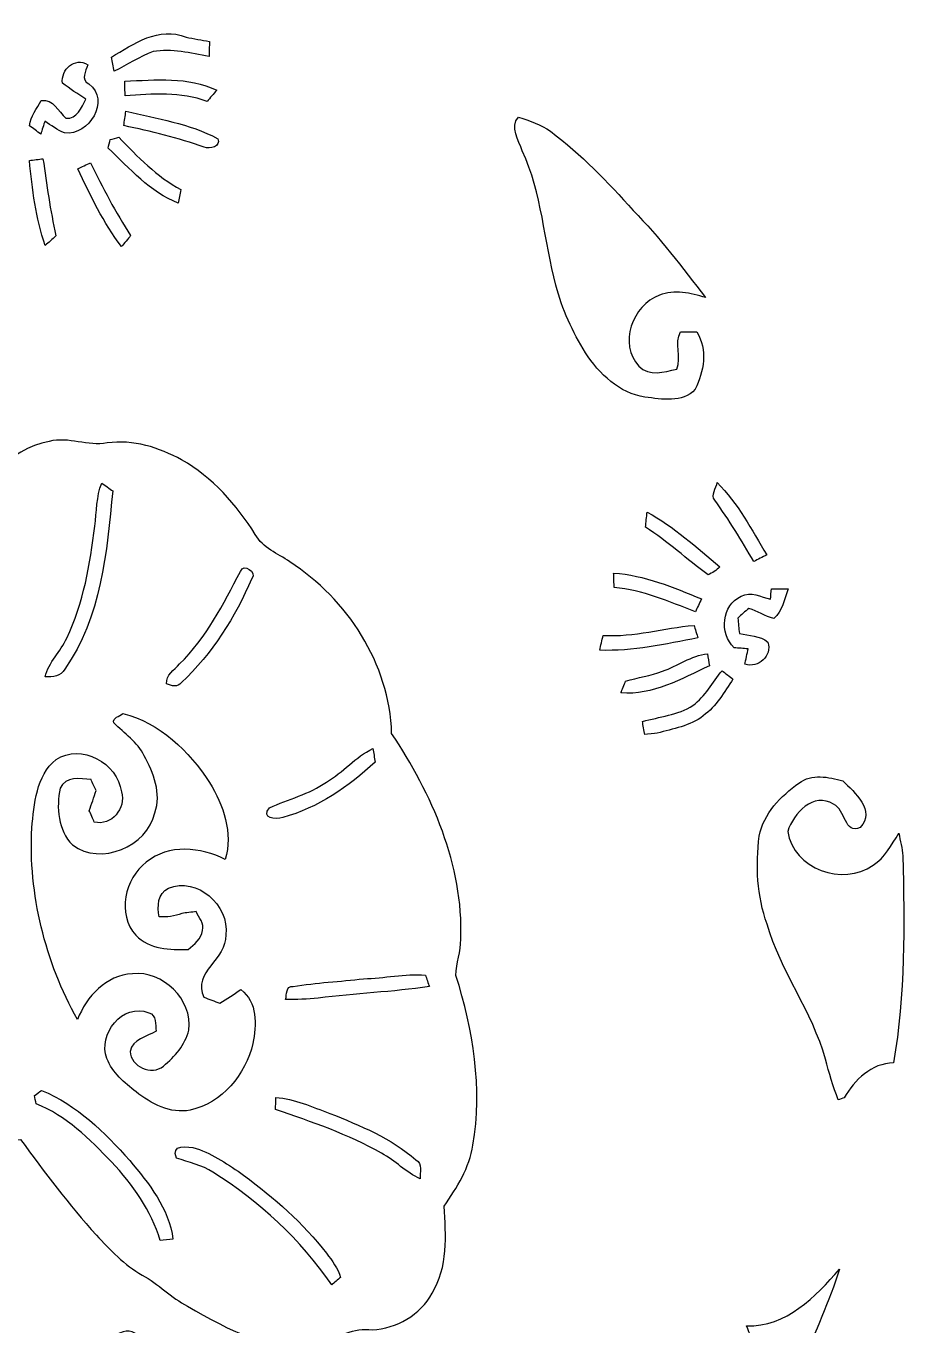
# Model space of a CAD drawing. Header units: centimetres. Extents: x -13.4 to 13.4, y -11.1 to 11.1.
# Drawn here: x 5.55 to 13.05, y -1.88 to 9.19 of the extents above; entities that cross this region are included whole.
import ezdxf

# ---------------------------------------------------------------- set-up
doc = ezdxf.new("R2010")
doc.units = ezdxf.units.CM
doc.header["$MEASUREMENT"] = 0
doc.layers.add('Camada 1', color=7, linetype='Continuous')

msp = doc.modelspace()

# ---------------------------------------------------------------- linework, layer by layer
at = {"layer": 'Camada 1', "color": 156}
for points, knots in [([(6.28015, 8.9288), (6.28015, 8.9288), (6.28015, 8.9288), (6.28015, 8.9288), (6.28015, 8.9288), (6.28755, 8.88894), (6.29567, 8.84872), (6.30414, 8.80886), (6.30414, 8.80886), (6.41597, 8.86142), (6.51862, 8.93445), (6.63575, 8.97607), (6.63575, 8.97607), (6.79555, 9.00606), (6.95571, 8.96267), (7.1127, 8.9348), (7.1127, 8.9348), (7.11412, 8.97748), (7.11553, 9.02017), (7.11729, 9.06251), (7.11729, 9.06251), (7.05026, 9.0745), (6.98324, 9.08579), (6.91727, 9.0999), (6.91727, 9.0999), (6.68548, 9.1948), (6.4703, 9.04275), (6.28015, 8.9288)], [0, 0, 0, 0, 0.125, 0.125, 0.125, 0.125, 0.25, 0.25, 0.25, 0.25, 0.375, 0.375, 0.375, 0.375, 0.5, 0.5, 0.5, 0.5, 0.625, 0.625, 0.625, 0.625, 0.75, 0.75, 0.75, 0.75, 1, 1, 1, 1]), ([(5.8621, 8.70691), (5.8621, 8.70691), (5.8621, 8.70691), (5.8621, 8.70691), (5.8621, 8.70691), (5.92737, 8.65963), (5.99405, 8.61483), (6.06107, 8.57002), (6.06107, 8.57002), (6.02509, 8.50018), (5.98874, 8.39787), (5.89104, 8.40846), (5.89104, 8.40846), (5.82719, 8.46913), (5.7852, 8.57179), (5.68184, 8.5605), (5.68184, 8.5605), (5.64656, 8.48994), (5.59045, 8.42539), (5.58305, 8.3439), (5.58305, 8.3439), (5.61374, 8.31956), (5.64585, 8.29627), (5.67865, 8.27369), (5.67865, 8.27369), (5.68747, 8.30157), (5.70442, 8.35659), (5.71287, 8.38411), (5.71287, 8.38411), (5.76684, 8.34777), (5.81871, 8.30544), (5.8815, 8.28357), (5.8815, 8.28357), (6.08646, 8.25464), (6.27732, 8.56191), (6.08682, 8.70055), (6.08682, 8.70055), (6.01661, 8.73901), (6.06319, 8.80709), (6.07871, 8.86389), (6.07871, 8.86389), (5.969, 8.93409), (5.84904, 8.82227), (5.8621, 8.70691)], [0, 0, 0, 0, 0.08333333, 0.08333333, 0.08333333, 0.08333333, 0.16666667, 0.16666667, 0.16666667, 0.16666667, 0.25, 0.25, 0.25, 0.25, 0.33333333, 0.33333333, 0.33333333, 0.33333333, 0.41666667, 0.41666667, 0.41666667, 0.41666667, 0.5, 0.5, 0.5, 0.5, 0.58333333, 0.58333333, 0.58333333, 0.58333333, 0.66666667, 0.66666667, 0.66666667, 0.66666667, 0.75, 0.75, 0.75, 0.75, 0.83333333, 0.83333333, 0.83333333, 0.83333333, 1, 1, 1, 1]), ([(6.39409, 8.72455), (6.39409, 8.72455), (6.39409, 8.72455), (6.39409, 8.72455), (6.39409, 8.72455), (6.39514, 8.68221), (6.39621, 8.64022), (6.39797, 8.5979), (6.39797, 8.5979), (6.63046, 8.61589), (6.87317, 8.63564), (7.09577, 8.55098), (7.09577, 8.55098), (7.12328, 8.58308), (7.15044, 8.61518), (7.17868, 8.64693), (7.17868, 8.64693), (6.9342, 8.76582), (6.65621, 8.73337), (6.39409, 8.72455)], [0, 0, 0, 0, 0.16666667, 0.16666667, 0.16666667, 0.16666667, 0.33333333, 0.33333333, 0.33333333, 0.33333333, 0.5, 0.5, 0.5, 0.5, 0.66666667, 0.66666667, 0.66666667, 0.66666667, 1, 1, 1, 1]), ([(6.40396, 8.46772), (6.40396, 8.46772), (6.40396, 8.46772), (6.40396, 8.46772), (6.40396, 8.46772), (6.39797, 8.42715), (6.39197, 8.38588), (6.38598, 8.34495), (6.38598, 8.34495), (6.61846, 8.29839), (6.84812, 8.23912), (7.07212, 8.16186), (7.07212, 8.16186), (7.12011, 8.1414), (7.21676, 8.1668), (7.18714, 8.23382), (7.18714, 8.23382), (6.94548, 8.36436), (6.6682, 8.40387), (6.40396, 8.46772)], [0, 0, 0, 0, 0.16666667, 0.16666667, 0.16666667, 0.16666667, 0.33333333, 0.33333333, 0.33333333, 0.33333333, 0.5, 0.5, 0.5, 0.5, 0.66666667, 0.66666667, 0.66666667, 0.66666667, 1, 1, 1, 1]), ([(9.78288, 8.1294), (9.78288, 8.1294), (9.78288, 8.1294), (9.78288, 8.1294), (9.78288, 8.1294), (9.95432, 7.76886), (9.96772, 7.36389), (10.07109, 6.98358), (10.07109, 6.98358), (10.12331, 6.78003), (10.21221, 6.58671), (10.32333, 6.4082), (10.32333, 6.4082), (10.44115, 6.23005), (10.60979, 6.06283), (10.83062, 6.03037), (10.83062, 6.03037), (10.97209, 6.01169), (11.14953, 5.97887), (11.25855, 6.09706), (11.25855, 6.09706), (11.33298, 6.2484), (11.36614, 6.43395), (11.27337, 6.58566), (11.27337, 6.58566), (11.22644, 6.58705), (11.17988, 6.59024), (11.13367, 6.586), (11.13367, 6.586), (11.07827, 6.49076), (11.14531, 6.37292), (11.10156, 6.26955), (11.10156, 6.26955), (10.99431, 6.24451), (10.86731, 6.2043), (10.77841, 6.29355), (10.77841, 6.29355), (10.60272, 6.48158), (10.72444, 6.81567), (10.95375, 6.89856), (10.95375, 6.89856), (11.08109, 6.95254), (11.22009, 6.91727), (11.34674, 6.87987), (11.34674, 6.87987), (11.15024, 7.13458), (10.95621, 7.3921), (10.73043, 7.62212), (10.73043, 7.62212), (10.51418, 7.86553), (10.28559, 8.09978), (10.02524, 8.29662), (10.02524, 8.29662), (9.94409, 8.35589), (9.84673, 8.38517), (9.75323, 8.41798), (9.75323, 8.41798), (9.67105, 8.33331), (9.75783, 8.22113), (9.78288, 8.1294)], [0, 0, 0, 0, 0.0625, 0.0625, 0.0625, 0.0625, 0.125, 0.125, 0.125, 0.125, 0.1875, 0.1875, 0.1875, 0.1875, 0.25, 0.25, 0.25, 0.25, 0.3125, 0.3125, 0.3125, 0.3125, 0.375, 0.375, 0.375, 0.375, 0.4375, 0.4375, 0.4375, 0.4375, 0.5, 0.5, 0.5, 0.5, 0.5625, 0.5625, 0.5625, 0.5625, 0.625, 0.625, 0.625, 0.625, 0.6875, 0.6875, 0.6875, 0.6875, 0.75, 0.75, 0.75, 0.75, 0.8125, 0.8125, 0.8125, 0.8125, 0.875, 0.875, 0.875, 0.875, 1, 1, 1, 1]), ([(6.27062, 8.22571), (6.27062, 8.22571), (6.27062, 8.22571), (6.27062, 8.22571), (6.27062, 8.22571), (6.26604, 8.20772), (6.25651, 8.17138), (6.25191, 8.1534), (6.25191, 8.1534), (6.43784, 7.98159), (6.60822, 7.77699), (6.85095, 7.68385), (6.85095, 7.68385), (6.85799, 7.7223), (6.8654, 7.76076), (6.8728, 7.79921), (6.8728, 7.79921), (6.6675, 7.91068), (6.50346, 8.08037), (6.34293, 8.24723), (6.34293, 8.24723), (6.32495, 8.24159), (6.28896, 8.23101), (6.27062, 8.22571)], [0, 0, 0, 0, 0.14285714, 0.14285714, 0.14285714, 0.14285714, 0.28571429, 0.28571429, 0.28571429, 0.28571429, 0.42857143, 0.42857143, 0.42857143, 0.42857143, 0.57142857, 0.57142857, 0.57142857, 0.57142857, 0.71428571, 0.71428571, 0.71428571, 0.71428571, 1, 1, 1, 1]), ([(5.58163, 8.04862), (5.58163, 8.04862), (5.58163, 8.04862), (5.58163, 8.04862), (5.58163, 8.04862), (5.60351, 7.80413), (5.63738, 7.55791), (5.71429, 7.32367), (5.71429, 7.32367), (5.7471, 7.34871), (5.77849, 7.37551), (5.80672, 7.40621), (5.80672, 7.40621), (5.7598, 7.62316), (5.72769, 7.8426), (5.69701, 8.06238), (5.69701, 8.06238), (5.66807, 8.05885), (5.61057, 8.05215), (5.58163, 8.04862)], [0, 0, 0, 0, 0.16666667, 0.16666667, 0.16666667, 0.16666667, 0.33333333, 0.33333333, 0.33333333, 0.33333333, 0.5, 0.5, 0.5, 0.5, 0.66666667, 0.66666667, 0.66666667, 0.66666667, 1, 1, 1, 1]), ([(5.99298, 7.97701), (5.99298, 7.97701), (5.99298, 7.97701), (5.99298, 7.97701), (5.99298, 7.97701), (6.10198, 7.74805), (6.21205, 7.51628), (6.36656, 7.31378), (6.36656, 7.31378), (6.38598, 7.33707), (6.42513, 7.38399), (6.44455, 7.40762), (6.44455, 7.40762), (6.31472, 7.60552), (6.20676, 7.81649), (6.1027, 8.02886), (6.1027, 8.02886), (6.07518, 8.01581), (6.02051, 7.99006), (5.99298, 7.97701)], [0, 0, 0, 0, 0.16666667, 0.16666667, 0.16666667, 0.16666667, 0.33333333, 0.33333333, 0.33333333, 0.33333333, 0.5, 0.5, 0.5, 0.5, 0.66666667, 0.66666667, 0.66666667, 0.66666667, 1, 1, 1, 1]), ([(5.02108, 4.96569), (5.15584, 5.27861), (5.39784, 5.58765), (5.75098, 5.65291), (5.75098, 5.65291), (5.91609, 5.69524), (6.07942, 5.60775), (6.24451, 5.63986), (6.24451, 5.63986), (6.46499, 5.67195), (6.68725, 5.60034), (6.87951, 5.49592), (6.87951, 5.49592), (7.14233, 5.34599), (7.34942, 5.11457), (7.5071, 4.8588), (7.5071, 4.8588), (7.5699, 4.74345), (7.69866, 4.69793), (7.80097, 4.62633), (7.80097, 4.62633), (8.29274, 4.30742), (8.65292, 3.75778), (8.67021, 3.16301), (8.67021, 3.16301), (9.01276, 2.64617), (9.28404, 2.04116), (9.25971, 1.40899), (9.25971, 1.40899), (9.26076, 1.30422), (9.22126, 1.20438), (9.21773, 1.09996), (9.21773, 1.09996), (9.36659, 0.63746), (9.44597, 0.13652), (9.36342, -0.34678), (9.36342, -0.34678), (9.33379, -0.54115), (9.22725, -0.70908), (9.11789, -0.86783), (9.11789, -0.86783), (9.13411, -1.1176), (9.15034, -1.38677), (9.01629, -1.61042), (9.01629, -1.61042), (8.91575, -1.79563), (8.71078, -1.90887), (8.50406, -1.92298), (8.50406, -1.92298), (8.34636, -1.90076), (8.21124, -1.97484), (8.08601, -2.05951), (8.08601, -2.05951), (7.66903, -2.13254), (7.2792, -1.92263), (6.93032, -1.72154), (6.93032, -1.72154), (6.79062, -1.64818), (6.68126, -1.5307), (6.54332, -1.45486), (6.54332, -1.45486), (6.39056, -1.36947), (6.26886, -1.24142), (6.15244, -1.11371), (6.15244, -1.11371), (5.91889, -0.85689), (5.70971, -0.57962), (5.5065, -0.29915), (5.5065, -0.29915), (5.36222, -0.31433), (5.22569, -0.2487), (5.08141, -0.2561), (5.08141, -0.2561), (4.21534, -0.24377), (3.35845, -0.39475), (2.50437, -0.51929), (2.50437, -0.51929), (2.19075, -0.57784), (1.87325, -0.61806), (1.56209, -0.68826), (1.56209, -0.68826), (1.56562, -0.74048), (1.56951, -0.79269), (1.57409, -0.84525), (1.57409, -0.84525), (1.64853, -0.89005), (1.71944, -0.94085), (1.78364, -0.99976), (1.78364, -0.99976), (1.80552, -1.14652), (1.73319, -1.27669), (1.63971, -1.38324), (1.63971, -1.38324), (1.71662, -1.43791), (1.80586, -1.48554), (1.90394, -1.4619), (1.90394, -1.4619), (2.15971, -1.41216), (2.34421, -1.21284), (2.55939, -1.08267), (2.55939, -1.08267), (2.66242, -1.01564), (2.79471, -1.0287), (2.89842, -0.96273), (2.89842, -0.96273), (3.1309, -0.83007), (3.41277, -0.84349), (3.66713, -0.89217), (3.66713, -0.89217), (3.83363, -0.94333), (3.99167, -0.81808), (4.1596, -0.85936), (4.1596, -0.85936), (4.46899, -0.91475), (4.58752, -1.31797), (4.47075, -1.57902), (4.47075, -1.57902), (4.33846, -1.80657), (4.01637, -1.84114), (3.79306, -1.7413), (3.79306, -1.7413), (3.59268, -1.65206), (3.55776, -1.41181), (3.53554, -1.21884), (3.53554, -1.21884), (3.417, -1.22202), (3.26813, -1.17897), (3.18135, -1.28517), (3.18135, -1.28517), (3.07092, -1.41111), (2.89136, -1.42662), (2.77213, -1.54023), (2.77213, -1.54023), (2.43945, -1.82104), (2.0006, -1.98683), (1.56245, -1.94486), (1.56245, -1.94486), (1.63264, -2.02177), (1.72295, -2.09479), (1.73389, -2.20627), (1.73389, -2.20627), (1.75083, -2.36044), (1.76705, -2.52623), (1.87607, -2.64724), (1.87607, -2.64724), (1.94627, -2.63842), (2.0013, -2.5915), (2.06021, -2.55729), (2.06021, -2.55729), (2.28635, -2.4137), (2.53152, -2.30011), (2.78835, -2.22355), (2.78835, -2.22355), (3.27201, -2.09585), (3.76414, -1.98542), (4.26614, -1.96497), (4.26614, -1.96497), (4.65949, -1.94239), (5.06976, -1.89583), (5.44934, -2.02847), (5.44934, -2.02847), (5.58835, -2.07751), (5.70264, -2.17664), (5.77956, -2.30152), (5.77956, -2.30152), (5.87021, -2.31034), (5.96087, -2.32304), (6.05013, -2.34314), (6.05013, -2.34314), (6.13163, -2.19109), (6.20465, -2.00096), (6.38104, -1.93852), (6.38104, -1.93852), (6.45337, -1.90958), (6.51262, -1.97979), (6.57331, -2.008), (6.57331, -2.008), (6.58917, -2.11172), (6.60223, -2.23237), (6.50168, -2.29941), (6.50168, -2.29941), (6.62622, -2.32163), (6.6749, -2.48179), (6.6167, -2.58304), (6.6167, -2.58304), (6.52285, -2.64688), (6.41702, -2.68958), (6.31718, -2.74319), (6.31718, -2.74319), (6.37187, -3.20357), (6.45195, -3.66041), (6.50945, -4.12043), (6.50945, -4.12043), (6.57647, -4.11762), (6.6435, -4.11585), (6.71125, -4.11551), (6.71125, -4.11551), (6.71829, -4.13066), (6.73311, -4.16065), (6.74017, -4.17583), (6.74017, -4.17583), (6.83541, -4.17371), (6.92219, -4.20546), (6.98534, -4.27848), (6.98534, -4.27848), (7.03226, -4.2813), (7.07955, -4.28449), (7.12716, -4.288), (7.12716, -4.288), (7.17902, -4.32893), (7.23265, -4.36738), (7.28768, -4.40477), (7.28768, -4.40477), (7.28627, -4.45381), (7.28486, -4.5032), (7.2831, -4.55259), (7.2831, -4.55259), (6.40749, -5.11668), (5.5252, -5.6709), (4.6496, -6.23534), (4.6496, -6.23534), (4.58294, -6.28721), (4.49367, -6.26921), (4.41678, -6.25897), (4.41678, -6.25897), (4.22592, -6.22017), (4.03647, -6.17466), (3.84422, -6.14362), (3.84422, -6.14362), (3.03072, -5.97534), (2.2158, -5.81554), (1.40088, -5.6536), (1.40088, -5.6536), (1.30493, -5.63316), (1.16662, -5.62856), (1.14828, -5.50579), (1.14828, -5.50579), (1.12818, -5.38373), (1.28588, -5.35834), (1.35854, -5.29271), (1.35854, -5.29271), (1.37266, -5.25426), (1.38747, -5.21687), (1.40194, -5.17913), (1.40194, -5.17913), (1.43722, -5.1622), (1.47284, -5.14526), (1.50847, -5.12867), (1.50847, -5.12867), (1.53034, -5.06942), (1.57127, -5.00979), (1.55504, -4.94417), (1.55504, -4.94417), (1.49825, -4.61081), (1.4485, -4.27637), (1.39417, -3.94263), (1.39417, -3.94263), (1.37054, -3.8174), (1.34866, -3.69076), (1.35607, -3.5627), (1.35607, -3.5627), (1.24848, -3.54576), (1.14123, -3.52636), (1.03823, -3.49037), (1.03823, -3.49037), (1.04069, -3.44452), (1.04422, -3.39865), (1.04846, -3.35314), (1.04846, -3.35314), (1.2393, -3.26495), (1.41851, -3.15453), (1.6076, -3.0628), (1.6076, -3.0628), (1.42909, -2.83174), (1.44251, -2.51848), (1.2947, -2.27259), (1.2947, -2.27259), (1.23296, -2.16358), (1.08725, -2.15089), (1.01635, -2.05034), (1.01635, -2.05034), (0.88511, -1.86796), (0.87982, -1.633), (0.86006, -1.41781), (0.86006, -1.41781), (0.84878, -1.30632), (0.79058, -1.19345), (0.83255, -1.08232), (0.83255, -1.08232), (0.86113, -0.98142), (0.95673, -0.92463), (1.01564, -0.84349), (1.01564, -0.84349), (0.9973, -0.66993), (0.94085, -0.50058), (0.94297, -0.3249), (0.94297, -0.3249), (0.94509, -0.24659), (1.01706, -0.1979), (1.07879, -0.16369), (1.07879, -0.16369), (1.79175, 0.23777), (2.48284, 0.67944), (3.13937, 1.16804), (3.13937, 1.16804), (3.64348, 1.55292), (4.13878, 1.96144), (4.53073, 2.46379), (4.53073, 2.46379), (4.47428, 2.6109), (4.42277, 2.77495), (4.48062, 2.92981), (4.48062, 2.92981), (4.50356, 3.02436), (4.58893, 3.1069), (4.5593, 3.20886), (4.5593, 3.20886), (4.46475, 3.65159), (4.53636, 4.12643), (4.75261, 4.52366), (4.75261, 4.52366), (4.83305, 4.67713), (4.96076, 4.8013), (5.02108, 4.96569)], [0, 0, 0, 0, 0.01219512, 0.01219512, 0.01219512, 0.01219512, 0.02439024, 0.02439024, 0.02439024, 0.02439024, 0.03658537, 0.03658537, 0.03658537, 0.03658537, 0.04878049, 0.04878049, 0.04878049, 0.04878049, 0.06097561, 0.06097561, 0.06097561, 0.06097561, 0.07317073, 0.07317073, 0.07317073, 0.07317073, 0.08536585, 0.08536585, 0.08536585, 0.08536585, 0.09756098, 0.09756098, 0.09756098, 0.09756098, 0.1097561, 0.1097561, 0.1097561, 0.1097561, 0.12195122, 0.12195122, 0.12195122, 0.12195122, 0.13414634, 0.13414634, 0.13414634, 0.13414634, 0.14634146, 0.14634146, 0.14634146, 0.14634146, 0.15853659, 0.15853659, 0.15853659, 0.15853659, 0.17073171, 0.17073171, 0.17073171, 0.17073171, 0.18292683, 0.18292683, 0.18292683, 0.18292683, 0.19512195, 0.19512195, 0.19512195, 0.19512195, 0.20731707, 0.20731707, 0.20731707, 0.20731707, 0.2195122, 0.2195122, 0.2195122, 0.2195122, 0.23170732, 0.23170732, 0.23170732, 0.23170732, 0.24390244, 0.24390244, 0.24390244, 0.24390244, 0.25609756, 0.25609756, 0.25609756, 0.25609756, 0.26829268, 0.26829268, 0.26829268, 0.26829268, 0.2804878, 0.2804878, 0.2804878, 0.2804878, 0.29268293, 0.29268293, 0.29268293, 0.29268293, 0.30487805, 0.30487805, 0.30487805, 0.30487805, 0.31707317, 0.31707317, 0.31707317, 0.31707317, 0.32926829, 0.32926829, 0.32926829, 0.32926829, 0.34146341, 0.34146341, 0.34146341, 0.34146341, 0.35365854, 0.35365854, 0.35365854, 0.35365854, 0.36585366, 0.36585366, 0.36585366, 0.36585366, 0.37804878, 0.37804878, 0.37804878, 0.37804878, 0.3902439, 0.3902439, 0.3902439, 0.3902439, 0.40243902, 0.40243902, 0.40243902, 0.40243902, 0.41463415, 0.41463415, 0.41463415, 0.41463415, 0.42682927, 0.42682927, 0.42682927, 0.42682927, 0.43902439, 0.43902439, 0.43902439, 0.43902439, 0.45121951, 0.45121951, 0.45121951, 0.45121951, 0.46341463, 0.46341463, 0.46341463, 0.46341463, 0.47560976, 0.47560976, 0.47560976, 0.47560976, 0.48780488, 0.48780488, 0.48780488, 0.48780488, 0.5, 0.5, 0.5, 0.5, 0.51219512, 0.51219512, 0.51219512, 0.51219512, 0.52439024, 0.52439024, 0.52439024, 0.52439024, 0.53658537, 0.53658537, 0.53658537, 0.53658537, 0.54878049, 0.54878049, 0.54878049, 0.54878049, 0.56097561, 0.56097561, 0.56097561, 0.56097561, 0.57317073, 0.57317073, 0.57317073, 0.57317073, 0.58536585, 0.58536585, 0.58536585, 0.58536585, 0.59756098, 0.59756098, 0.59756098, 0.59756098, 0.6097561, 0.6097561, 0.6097561, 0.6097561, 0.62195122, 0.62195122, 0.62195122, 0.62195122, 0.63414634, 0.63414634, 0.63414634, 0.63414634, 0.64634146, 0.64634146, 0.64634146, 0.64634146, 0.65853659, 0.65853659, 0.65853659, 0.65853659, 0.67073171, 0.67073171, 0.67073171, 0.67073171, 0.68292683, 0.68292683, 0.68292683, 0.68292683, 0.69512195, 0.69512195, 0.69512195, 0.69512195, 0.70731707, 0.70731707, 0.70731707, 0.70731707, 0.7195122, 0.7195122, 0.7195122, 0.7195122, 0.73170732, 0.73170732, 0.73170732, 0.73170732, 0.74390244, 0.74390244, 0.74390244, 0.74390244, 0.75609756, 0.75609756, 0.75609756, 0.75609756, 0.76829268, 0.76829268, 0.76829268, 0.76829268, 0.7804878, 0.7804878, 0.7804878, 0.7804878, 0.79268293, 0.79268293, 0.79268293, 0.79268293, 0.80487805, 0.80487805, 0.80487805, 0.80487805, 0.81707317, 0.81707317, 0.81707317, 0.81707317, 0.82926829, 0.82926829, 0.82926829, 0.82926829, 0.84146341, 0.84146341, 0.84146341, 0.84146341, 0.85365854, 0.85365854, 0.85365854, 0.85365854, 0.86585366, 0.86585366, 0.86585366, 0.86585366, 0.87804878, 0.87804878, 0.87804878, 0.87804878, 0.8902439, 0.8902439, 0.8902439, 0.8902439, 0.90243902, 0.90243902, 0.90243902, 0.90243902, 0.91463415, 0.91463415, 0.91463415, 0.91463415, 0.92682927, 0.92682927, 0.92682927, 0.92682927, 0.93902439, 0.93902439, 0.93902439, 0.93902439, 0.95121951, 0.95121951, 0.95121951, 0.95121951, 0.96341463, 0.96341463, 0.96341463, 0.96341463, 0.97560976, 0.97560976, 0.97560976, 0.97560976, 1, 1, 1, 1]), ([(6.13938, 4.93077), (6.13938, 4.93077), (6.13938, 4.93077), (6.13938, 4.93077), (6.13938, 4.93077), (6.09776, 4.6055), (6.04378, 4.27426), (5.9002, 3.97615), (5.9002, 3.97615), (5.84729, 3.86079), (5.74604, 3.77119), (5.71605, 3.64559), (5.71605, 3.64559), (5.7799, 3.64137), (5.84975, 3.64701), (5.88222, 3.71193), (5.88222, 3.71193), (6.19653, 4.15042), (6.24099, 4.71134), (6.29143, 5.23168), (6.29143, 5.23168), (6.26816, 5.24791), (6.22123, 5.28109), (6.19794, 5.29731), (6.19794, 5.29731), (6.15209, 5.18054), (6.15526, 5.05354), (6.13938, 4.93077)], [0, 0, 0, 0, 0.125, 0.125, 0.125, 0.125, 0.25, 0.25, 0.25, 0.25, 0.375, 0.375, 0.375, 0.375, 0.5, 0.5, 0.5, 0.5, 0.625, 0.625, 0.625, 0.625, 0.75, 0.75, 0.75, 0.75, 1, 1, 1, 1]), ([(11.44588, 5.30331), (11.44588, 5.30331), (11.44588, 5.30331), (11.44588, 5.30331), (11.44588, 5.30331), (11.44093, 5.25426), (11.38731, 5.19677), (11.42612, 5.1509), (11.42612, 5.1509), (11.54711, 4.98369), (11.65472, 4.8073), (11.75807, 4.62845), (11.75807, 4.62845), (11.79512, 4.6475), (11.83216, 4.66653), (11.86956, 4.68558), (11.86956, 4.68558), (11.73902, 4.89795), (11.62473, 5.1255), (11.44588, 5.30331)], [0, 0, 0, 0, 0.16666667, 0.16666667, 0.16666667, 0.16666667, 0.33333333, 0.33333333, 0.33333333, 0.33333333, 0.5, 0.5, 0.5, 0.5, 0.66666667, 0.66666667, 0.66666667, 0.66666667, 1, 1, 1, 1]), ([(10.84862, 5.05071), (10.84862, 5.05071), (10.84862, 5.05071), (10.84862, 5.05071), (10.84862, 5.05071), (10.84367, 5.00768), (10.83909, 4.96427), (10.83522, 4.9209), (10.83522, 4.9209), (11.02465, 4.8013), (11.18834, 4.64677), (11.36826, 4.51448), (11.36826, 4.51448), (11.40495, 4.53212), (11.43881, 4.55471), (11.47022, 4.58223), (11.47022, 4.58223), (11.27018, 4.74732), (11.07792, 4.9269), (10.84862, 5.05071)], [0, 0, 0, 0, 0.16666667, 0.16666667, 0.16666667, 0.16666667, 0.33333333, 0.33333333, 0.33333333, 0.33333333, 0.5, 0.5, 0.5, 0.5, 0.66666667, 0.66666667, 0.66666667, 0.66666667, 1, 1, 1, 1]), ([(7.3808, 4.54447), (7.3808, 4.54447), (7.3808, 4.54447), (7.3808, 4.54447), (7.3808, 4.54447), (7.2344, 4.26578), (7.08942, 3.97791), (6.86082, 3.75496), (6.86082, 3.75496), (6.81918, 3.70311), (6.74229, 3.66253), (6.75145, 3.58563), (6.75145, 3.58563), (6.79238, 3.5687), (6.84635, 3.55177), (6.87809, 3.59587), (6.87809, 3.59587), (7.13987, 3.8421), (7.33636, 4.15395), (7.47713, 4.48274), (7.47713, 4.48274), (7.52544, 4.53672), (7.40587, 4.61926), (7.3808, 4.54447)], [0, 0, 0, 0, 0.14285714, 0.14285714, 0.14285714, 0.14285714, 0.28571429, 0.28571429, 0.28571429, 0.28571429, 0.42857143, 0.42857143, 0.42857143, 0.42857143, 0.57142857, 0.57142857, 0.57142857, 0.57142857, 0.71428571, 0.71428571, 0.71428571, 0.71428571, 1, 1, 1, 1]), ([(10.56323, 4.53073), (10.56323, 4.53073), (10.56323, 4.53073), (10.56323, 4.53073), (10.56323, 4.53073), (10.56428, 4.49967), (10.56674, 4.43723), (10.56815, 4.40584), (10.56815, 4.40584), (10.81156, 4.38714), (11.03595, 4.2873), (11.26031, 4.19946), (11.26031, 4.19946), (11.2776, 4.23615), (11.29488, 4.27284), (11.31252, 4.30917), (11.31252, 4.30917), (11.07227, 4.41113), (10.82604, 4.51097), (10.56323, 4.53073)], [0, 0, 0, 0, 0.16666667, 0.16666667, 0.16666667, 0.16666667, 0.33333333, 0.33333333, 0.33333333, 0.33333333, 0.5, 0.5, 0.5, 0.5, 0.66666667, 0.66666667, 0.66666667, 0.66666667, 1, 1, 1, 1]), ([(11.90059, 4.30705), (11.90059, 4.30705), (11.90059, 4.30705), (11.90059, 4.30705), (11.90059, 4.30705), (11.8191, 4.32399), (11.73091, 4.37868), (11.65048, 4.3328), (11.65048, 4.3328), (11.48467, 4.25872), (11.46245, 4.01319), (11.59157, 3.89361), (11.59157, 3.89361), (11.63038, 3.89042), (11.66988, 3.88725), (11.70975, 3.88372), (11.70975, 3.88372), (11.70305, 3.85092), (11.68964, 3.78495), (11.68293, 3.75214), (11.68293, 3.75214), (11.79795, 3.71897), (11.91718, 3.8234), (11.87872, 3.94088), (11.87872, 3.94088), (11.81135, 3.99837), (11.71716, 3.99732), (11.6353, 4.01601), (11.6353, 4.01601), (11.63072, 4.0594), (11.62649, 4.10245), (11.62295, 4.14548), (11.62295, 4.14548), (11.65294, 4.17442), (11.6833, 4.20334), (11.71645, 4.22909), (11.71645, 4.22909), (11.79089, 4.20863), (11.85438, 4.16102), (11.92988, 4.14197), (11.92988, 4.14197), (12.0015, 4.20792), (12.0209, 4.30705), (12.0523, 4.3949), (12.0523, 4.3949), (12.01666, 4.39525), (11.94505, 4.39561), (11.90907, 4.39561), (11.90907, 4.39561), (11.90695, 4.37337), (11.90271, 4.32927), (11.90059, 4.30705)], [0, 0, 0, 0, 0.07142857, 0.07142857, 0.07142857, 0.07142857, 0.14285714, 0.14285714, 0.14285714, 0.14285714, 0.21428571, 0.21428571, 0.21428571, 0.21428571, 0.28571429, 0.28571429, 0.28571429, 0.28571429, 0.35714286, 0.35714286, 0.35714286, 0.35714286, 0.42857143, 0.42857143, 0.42857143, 0.42857143, 0.5, 0.5, 0.5, 0.5, 0.57142857, 0.57142857, 0.57142857, 0.57142857, 0.64285714, 0.64285714, 0.64285714, 0.64285714, 0.71428571, 0.71428571, 0.71428571, 0.71428571, 0.78571429, 0.78571429, 0.78571429, 0.78571429, 0.85714286, 0.85714286, 0.85714286, 0.85714286, 1, 1, 1, 1]), ([(10.47467, 3.99908), (10.47467, 3.99908), (10.47467, 3.99908), (10.47467, 3.99908), (10.47467, 3.99908), (10.46373, 3.95676), (10.45386, 3.91442), (10.44434, 3.87173), (10.44434, 3.87173), (10.72727, 3.86291), (11.00596, 3.92465), (11.28218, 3.97756), (11.28218, 3.97756), (11.27407, 4.00402), (11.25714, 4.05765), (11.24866, 4.08445), (11.24866, 4.08445), (10.99007, 4.06293), (10.73679, 3.98215), (10.47467, 3.99908)], [0, 0, 0, 0, 0.16666667, 0.16666667, 0.16666667, 0.16666667, 0.33333333, 0.33333333, 0.33333333, 0.33333333, 0.5, 0.5, 0.5, 0.5, 0.66666667, 0.66666667, 0.66666667, 0.66666667, 1, 1, 1, 1]), ([(10.97986, 3.69322), (10.97986, 3.69322), (10.97986, 3.69322), (10.97986, 3.69322), (10.97986, 3.69322), (10.87861, 3.65159), (10.76854, 3.64137), (10.66482, 3.60785), (10.66482, 3.60785), (10.65494, 3.58281), (10.63518, 3.53342), (10.62531, 3.50838), (10.62531, 3.50838), (10.898, 3.48509), (11.14142, 3.62902), (11.37954, 3.73909), (11.37954, 3.73909), (11.37425, 3.77367), (11.36896, 3.80787), (11.36402, 3.8421), (11.36402, 3.8421), (11.22432, 3.82622), (11.10933, 3.73944), (10.97986, 3.69322)], [0, 0, 0, 0, 0.14285714, 0.14285714, 0.14285714, 0.14285714, 0.28571429, 0.28571429, 0.28571429, 0.28571429, 0.42857143, 0.42857143, 0.42857143, 0.42857143, 0.57142857, 0.57142857, 0.57142857, 0.57142857, 0.71428571, 0.71428571, 0.71428571, 0.71428571, 1, 1, 1, 1]), ([(11.23984, 3.40077), (11.23984, 3.40077), (11.23984, 3.40077), (11.23984, 3.40077), (11.23984, 3.40077), (11.10967, 3.32069), (10.95409, 3.30412), (10.80947, 3.26531), (10.80947, 3.26531), (10.81405, 3.23744), (10.82357, 3.18135), (10.82852, 3.15348), (10.82852, 3.15348), (10.85532, 3.1563), (10.90894, 3.16194), (10.93576, 3.16476), (10.93576, 3.16476), (11.06945, 3.20286), (11.21445, 3.22579), (11.32804, 3.31294), (11.32804, 3.31294), (11.4374, 3.39443), (11.50654, 3.51508), (11.58098, 3.62691), (11.58098, 3.62691), (11.5577, 3.64455), (11.51113, 3.67982), (11.48785, 3.69746), (11.48785, 3.69746), (11.40812, 3.59657), (11.34321, 3.4798), (11.23984, 3.40077)], [0, 0, 0, 0, 0.11111111, 0.11111111, 0.11111111, 0.11111111, 0.22222222, 0.22222222, 0.22222222, 0.22222222, 0.33333333, 0.33333333, 0.33333333, 0.33333333, 0.44444444, 0.44444444, 0.44444444, 0.44444444, 0.55555556, 0.55555556, 0.55555556, 0.55555556, 0.66666667, 0.66666667, 0.66666667, 0.66666667, 0.77777778, 0.77777778, 0.77777778, 0.77777778, 1, 1, 1, 1]), ([(6.2999, 3.25261), (6.2999, 3.25261), (6.2999, 3.25261), (6.2999, 3.25261), (6.2999, 3.25261), (6.39127, 3.16476), (6.50098, 3.08926), (6.56059, 2.9732), (6.56059, 2.9732), (6.63857, 2.82716), (6.71052, 2.65112), (6.6502, 2.48567), (6.6502, 2.48567), (6.58636, 2.19779), (6.18912, 2.03164), (5.94924, 2.21226), (5.94924, 2.21226), (5.82295, 2.3368), (5.81025, 2.53118), (5.8427, 2.69558), (5.8427, 2.69558), (5.89031, 2.79788), (6.01451, 2.78058), (6.10658, 2.77001), (6.10658, 2.77001), (6.12104, 2.73861), (6.1355, 2.70686), (6.15068, 2.67511), (6.15068, 2.67511), (6.13056, 2.61832), (6.1108, 2.56117), (6.09106, 2.50401), (6.09106, 2.50401), (6.10164, 2.47967), (6.12315, 2.43099), (6.13375, 2.40665), (6.13375, 2.40665), (6.2812, 2.37101), (6.4082, 2.52518), (6.36551, 2.66488), (6.36551, 2.66488), (6.3327, 2.91217), (6.02402, 3.07869), (5.80813, 2.94075), (5.80813, 2.94075), (5.63597, 2.80175), (5.62468, 2.56046), (5.60105, 2.35761), (5.60105, 2.35761), (5.57354, 1.79069), (5.71358, 1.21778), (5.99122, 0.72319), (5.99122, 0.72319), (6.06777, 0.92039), (6.23569, 1.10243), (6.459, 1.113), (6.459, 1.113), (6.71829, 1.1437), (6.97476, 0.89358), (6.9409, 0.63358), (6.9409, 0.63358), (6.9102, 0.5087), (6.8213, 0.4064), (6.72394, 0.32666), (6.72394, 0.32666), (6.6241, 0.24129), (6.44525, 0.32244), (6.44065, 0.45191), (6.44065, 0.45191), (6.45759, 0.55774), (6.58459, 0.57572), (6.66184, 0.62442), (6.66184, 0.62442), (6.65268, 0.68192), (6.66996, 0.76022), (6.59835, 0.78139), (6.59835, 0.78139), (6.37786, 0.87029), (6.16055, 0.59689), (6.24275, 0.39193), (6.24275, 0.39193), (6.28719, 0.26987), (6.39234, 0.18555), (6.49076, 0.10688), (6.49076, 0.10688), (6.62023, 0.00565), (6.78144, -0.08183), (6.95147, -0.04938), (6.95147, -0.04938), (7.22383, 0.00881), (7.42526, 0.25646), (7.4877, 0.51929), (7.4877, 0.51929), (7.51874, 0.67663), (7.52756, 0.87312), (7.38363, 0.9793), (7.38363, 0.9793), (7.32508, 0.93909), (7.26651, 0.89958), (7.20583, 0.86325), (7.20583, 0.86325), (7.15963, 0.88018), (7.11341, 0.89712), (7.06754, 0.91334), (7.06754, 0.91334), (6.96877, 1.12888), (7.26687, 1.23754), (7.25487, 1.44497), (7.25487, 1.44497), (7.28944, 1.70039), (7.01075, 1.94168), (6.76627, 1.84467), (6.76627, 1.84467), (6.67244, 1.79882), (6.67208, 1.68839), (6.68689, 1.59948), (6.68689, 1.59948), (6.75286, 1.59702), (6.81955, 1.60197), (6.88128, 1.62842), (6.88128, 1.62842), (6.91161, 1.6323), (6.97159, 1.64007), (7.00193, 1.64394), (7.00193, 1.64394), (7.02522, 1.59315), (7.07424, 1.54269), (7.0566, 1.48237), (7.0566, 1.48237), (7.04814, 1.4097), (6.985, 1.36666), (6.93632, 1.32009), (6.93632, 1.32009), (6.78108, 1.31797), (6.60293, 1.3215), (6.48828, 1.44251), (6.48828, 1.44251), (6.32636, 1.62243), (6.39409, 1.9251), (6.57754, 2.06445), (6.57754, 2.06445), (6.76768, 2.22284), (7.0432, 2.19287), (7.2517, 2.08879), (7.2517, 2.08879), (7.31697, 2.31527), (7.23793, 2.55235), (7.11588, 2.74496), (7.11588, 2.74496), (6.94372, 3.01412), (6.69466, 3.25191), (6.37786, 3.33409), (6.37786, 3.33409), (6.35316, 3.30729), (6.28755, 3.29881), (6.2999, 3.25261)], [0, 0, 0, 0, 0.025, 0.025, 0.025, 0.025, 0.05, 0.05, 0.05, 0.05, 0.075, 0.075, 0.075, 0.075, 0.1, 0.1, 0.1, 0.1, 0.125, 0.125, 0.125, 0.125, 0.15, 0.15, 0.15, 0.15, 0.175, 0.175, 0.175, 0.175, 0.2, 0.2, 0.2, 0.2, 0.225, 0.225, 0.225, 0.225, 0.25, 0.25, 0.25, 0.25, 0.275, 0.275, 0.275, 0.275, 0.3, 0.3, 0.3, 0.3, 0.325, 0.325, 0.325, 0.325, 0.35, 0.35, 0.35, 0.35, 0.375, 0.375, 0.375, 0.375, 0.4, 0.4, 0.4, 0.4, 0.425, 0.425, 0.425, 0.425, 0.45, 0.45, 0.45, 0.45, 0.475, 0.475, 0.475, 0.475, 0.5, 0.5, 0.5, 0.5, 0.525, 0.525, 0.525, 0.525, 0.55, 0.55, 0.55, 0.55, 0.575, 0.575, 0.575, 0.575, 0.6, 0.6, 0.6, 0.6, 0.625, 0.625, 0.625, 0.625, 0.65, 0.65, 0.65, 0.65, 0.675, 0.675, 0.675, 0.675, 0.7, 0.7, 0.7, 0.7, 0.725, 0.725, 0.725, 0.725, 0.75, 0.75, 0.75, 0.75, 0.775, 0.775, 0.775, 0.775, 0.8, 0.8, 0.8, 0.8, 0.825, 0.825, 0.825, 0.825, 0.85, 0.85, 0.85, 0.85, 0.875, 0.875, 0.875, 0.875, 0.9, 0.9, 0.9, 0.9, 0.925, 0.925, 0.925, 0.925, 0.95, 0.95, 0.95, 0.95, 1, 1, 1, 1]), ([(8.11388, 2.74813), (8.11388, 2.74813), (8.11388, 2.74813), (8.11388, 2.74813), (8.11388, 2.74813), (7.96642, 2.64512), (7.79039, 2.60139), (7.62811, 2.52976), (7.62811, 2.52976), (7.55438, 2.4391), (7.67715, 2.425), (7.74171, 2.44615), (7.74171, 2.44615), (8.04157, 2.52871), (8.30474, 2.70722), (8.52874, 2.91889), (8.52874, 2.91889), (8.52275, 2.95733), (8.51675, 2.99544), (8.51076, 3.03354), (8.51076, 3.03354), (8.36083, 2.96367), (8.25605, 2.82999), (8.11388, 2.74813)], [0, 0, 0, 0, 0.14285714, 0.14285714, 0.14285714, 0.14285714, 0.28571429, 0.28571429, 0.28571429, 0.28571429, 0.42857143, 0.42857143, 0.42857143, 0.42857143, 0.57142857, 0.57142857, 0.57142857, 0.57142857, 0.71428571, 0.71428571, 0.71428571, 0.71428571, 1, 1, 1, 1]), ([(12.14296, 2.73897), (12.14296, 2.73897), (12.14296, 2.73897), (12.14296, 2.73897), (12.14296, 2.73897), (11.98986, 2.62819), (11.84098, 2.48108), (11.80535, 2.28776), (11.80535, 2.28776), (11.77183, 2.03694), (11.78701, 1.77694), (11.87167, 1.53704), (11.87167, 1.53704), (11.98738, 1.13242), (12.25795, 0.79269), (12.36909, 0.38629), (12.36909, 0.38629), (12.40048, 0.26916), (12.43541, 0.15275), (12.47844, 0.03915), (12.47844, 0.03915), (12.49115, 0.04339), (12.51654, 0.05186), (12.52926, 0.05608), (12.52926, 0.05608), (12.62062, 0.2099), (12.75997, 0.35065), (12.95118, 0.35453), (12.95118, 0.35453), (13.04819, 0.93732), (13.04536, 1.52964), (13.02843, 2.11842), (13.02843, 2.11842), (13.0249, 2.18369), (13.00761, 2.24754), (12.99491, 2.3114), (12.99491, 2.3114), (12.93176, 2.21333), (12.87814, 2.10185), (12.77513, 2.03904), (12.77513, 2.03904), (12.52007, 1.85949), (12.09462, 2.00518), (12.04841, 2.32762), (12.04841, 2.32762), (12.09533, 2.4832), (12.26889, 2.66629), (12.43929, 2.55869), (12.43929, 2.55869), (12.54159, 2.51566), (12.53031, 2.29729), (12.66647, 2.36114), (12.66647, 2.36114), (12.80195, 2.50506), (12.61638, 2.65923), (12.51866, 2.75978), (12.51866, 2.75978), (12.39555, 2.79011), (12.25303, 2.82363), (12.14296, 2.73897)], [0, 0, 0, 0, 0.0625, 0.0625, 0.0625, 0.0625, 0.125, 0.125, 0.125, 0.125, 0.1875, 0.1875, 0.1875, 0.1875, 0.25, 0.25, 0.25, 0.25, 0.3125, 0.3125, 0.3125, 0.3125, 0.375, 0.375, 0.375, 0.375, 0.4375, 0.4375, 0.4375, 0.4375, 0.5, 0.5, 0.5, 0.5, 0.5625, 0.5625, 0.5625, 0.5625, 0.625, 0.625, 0.625, 0.625, 0.6875, 0.6875, 0.6875, 0.6875, 0.75, 0.75, 0.75, 0.75, 0.8125, 0.8125, 0.8125, 0.8125, 0.875, 0.875, 0.875, 0.875, 1, 1, 1, 1]), ([(8.43068, 1.07102), (8.43068, 1.07102), (8.43068, 1.07102), (8.43068, 1.07102), (8.43068, 1.07102), (8.231, 1.04634), (8.02922, 1.03893), (7.83059, 1.00576), (7.83059, 1.00576), (7.76427, 1.01318), (7.7784, 0.93486), (7.76605, 0.89464), (7.76605, 0.89464), (7.85883, 0.89217), (7.95197, 0.89641), (8.04474, 0.90664), (8.04474, 0.90664), (8.35976, 0.94721), (8.67798, 0.95815), (8.99195, 1.00471), (8.99195, 1.00471), (8.98384, 1.0287), (8.96691, 1.07667), (8.95843, 1.10067), (8.95843, 1.10067), (8.78204, 1.11936), (8.6067, 1.07421), (8.43068, 1.07102)], [0, 0, 0, 0, 0.125, 0.125, 0.125, 0.125, 0.25, 0.25, 0.25, 0.25, 0.375, 0.375, 0.375, 0.375, 0.5, 0.5, 0.5, 0.5, 0.625, 0.625, 0.625, 0.625, 0.75, 0.75, 0.75, 0.75, 1, 1, 1, 1]), ([(5.62468, 0.07584), (5.62468, 0.07584), (5.62468, 0.07584), (5.62468, 0.07584), (5.62468, 0.07584), (5.62892, 0.05257), (5.63316, 0.02892), (5.63808, 0.00528), (5.63808, 0.00528), (5.89492, -0.09666), (6.09458, -0.29457), (6.2819, -0.49106), (6.2819, -0.49106), (6.46077, -0.68438), (6.6234, -0.90311), (6.69536, -1.16063), (6.69536, -1.16063), (6.73169, -1.15675), (6.76804, -1.15288), (6.80507, -1.14899), (6.80507, -1.14899), (6.77192, -0.88688), (6.5987, -0.6738), (6.43678, -0.47695), (6.43678, -0.47695), (6.22194, -0.23883), (5.98664, -0.00353), (5.68466, 0.11994), (5.68466, 0.11994), (5.66983, 0.109), (5.6395, 0.08678), (5.62468, 0.07584)], [0, 0, 0, 0, 0.11111111, 0.11111111, 0.11111111, 0.11111111, 0.22222222, 0.22222222, 0.22222222, 0.22222222, 0.33333333, 0.33333333, 0.33333333, 0.33333333, 0.44444444, 0.44444444, 0.44444444, 0.44444444, 0.55555556, 0.55555556, 0.55555556, 0.55555556, 0.66666667, 0.66666667, 0.66666667, 0.66666667, 0.77777778, 0.77777778, 0.77777778, 0.77777778, 1, 1, 1, 1]), ([(7.68139, 0.05927), (7.68139, 0.05927), (7.68139, 0.05927), (7.68139, 0.05927), (7.68139, 0.05927), (7.68139, 0.03386), (7.68103, -0.01763), (7.68103, -0.04339), (7.68103, -0.04339), (7.989, -0.14958), (8.30014, -0.25471), (8.58485, -0.41627), (8.58485, -0.41627), (8.7002, -0.48012), (8.79264, -0.57855), (8.91363, -0.63465), (8.91363, -0.63465), (8.90798, -0.57962), (8.93585, -0.50658), (8.87659, -0.47237), (8.87659, -0.47237), (8.66634, -0.28539), (8.39964, -0.18133), (8.14246, -0.0762), (8.14246, -0.0762), (7.99182, -0.02187), (7.84294, 0.04797), (7.68139, 0.05927)], [0, 0, 0, 0, 0.125, 0.125, 0.125, 0.125, 0.25, 0.25, 0.25, 0.25, 0.375, 0.375, 0.375, 0.375, 0.5, 0.5, 0.5, 0.5, 0.625, 0.625, 0.625, 0.625, 0.75, 0.75, 0.75, 0.75, 1, 1, 1, 1]), ([(6.83682, -0.4579), (6.83682, -0.4579), (6.83682, -0.4579), (6.83682, -0.4579), (6.83682, -0.4579), (6.9416, -0.49388), (7.05202, -0.51788), (7.14657, -0.57891), (7.14657, -0.57891), (7.54345, -0.82727), (7.89515, -1.15111), (8.15903, -1.53916), (8.15903, -1.53916), (8.17774, -1.5233), (8.21513, -1.49189), (8.23382, -1.47601), (8.23382, -1.47601), (8.21231, -1.39805), (8.16256, -1.33278), (8.11423, -1.26965), (8.11423, -1.26965), (7.91491, -1.01247), (7.66833, -0.79621), (7.40798, -0.60325), (7.40798, -0.60325), (7.28098, -0.51469), (7.15081, -0.42545), (7.00369, -0.37465), (7.00369, -0.37465), (6.93242, -0.35877), (6.77898, -0.3376), (6.83682, -0.4579)], [0, 0, 0, 0, 0.11111111, 0.11111111, 0.11111111, 0.11111111, 0.22222222, 0.22222222, 0.22222222, 0.22222222, 0.33333333, 0.33333333, 0.33333333, 0.33333333, 0.44444444, 0.44444444, 0.44444444, 0.44444444, 0.55555556, 0.55555556, 0.55555556, 0.55555556, 0.66666667, 0.66666667, 0.66666667, 0.66666667, 0.77777778, 0.77777778, 0.77777778, 0.77777778, 1, 1, 1, 1]), ([(11.69704, -1.88911), (11.69704, -1.88911), (11.69704, -1.88911), (11.69704, -1.88911), (11.69704, -1.88911), (11.74574, -2.0214), (11.8237, -2.147), (11.83498, -2.29059), (11.83498, -2.29059), (11.85474, -2.51636), (11.82828, -2.74672), (11.75985, -2.96333), (11.75985, -2.96333), (12.04312, -2.46415), (12.30948, -1.95192), (12.49009, -1.40545), (12.49009, -1.40545), (12.28441, -1.64041), (12.03537, -1.89723), (11.69704, -1.88911)], [0, 0, 0, 0, 0.16666667, 0.16666667, 0.16666667, 0.16666667, 0.33333333, 0.33333333, 0.33333333, 0.33333333, 0.5, 0.5, 0.5, 0.5, 0.66666667, 0.66666667, 0.66666667, 0.66666667, 1, 1, 1, 1])]:
    msp.add_open_spline(points, degree=3, knots=knots, dxfattribs=at)

doc.saveas('drawing.dxf')
